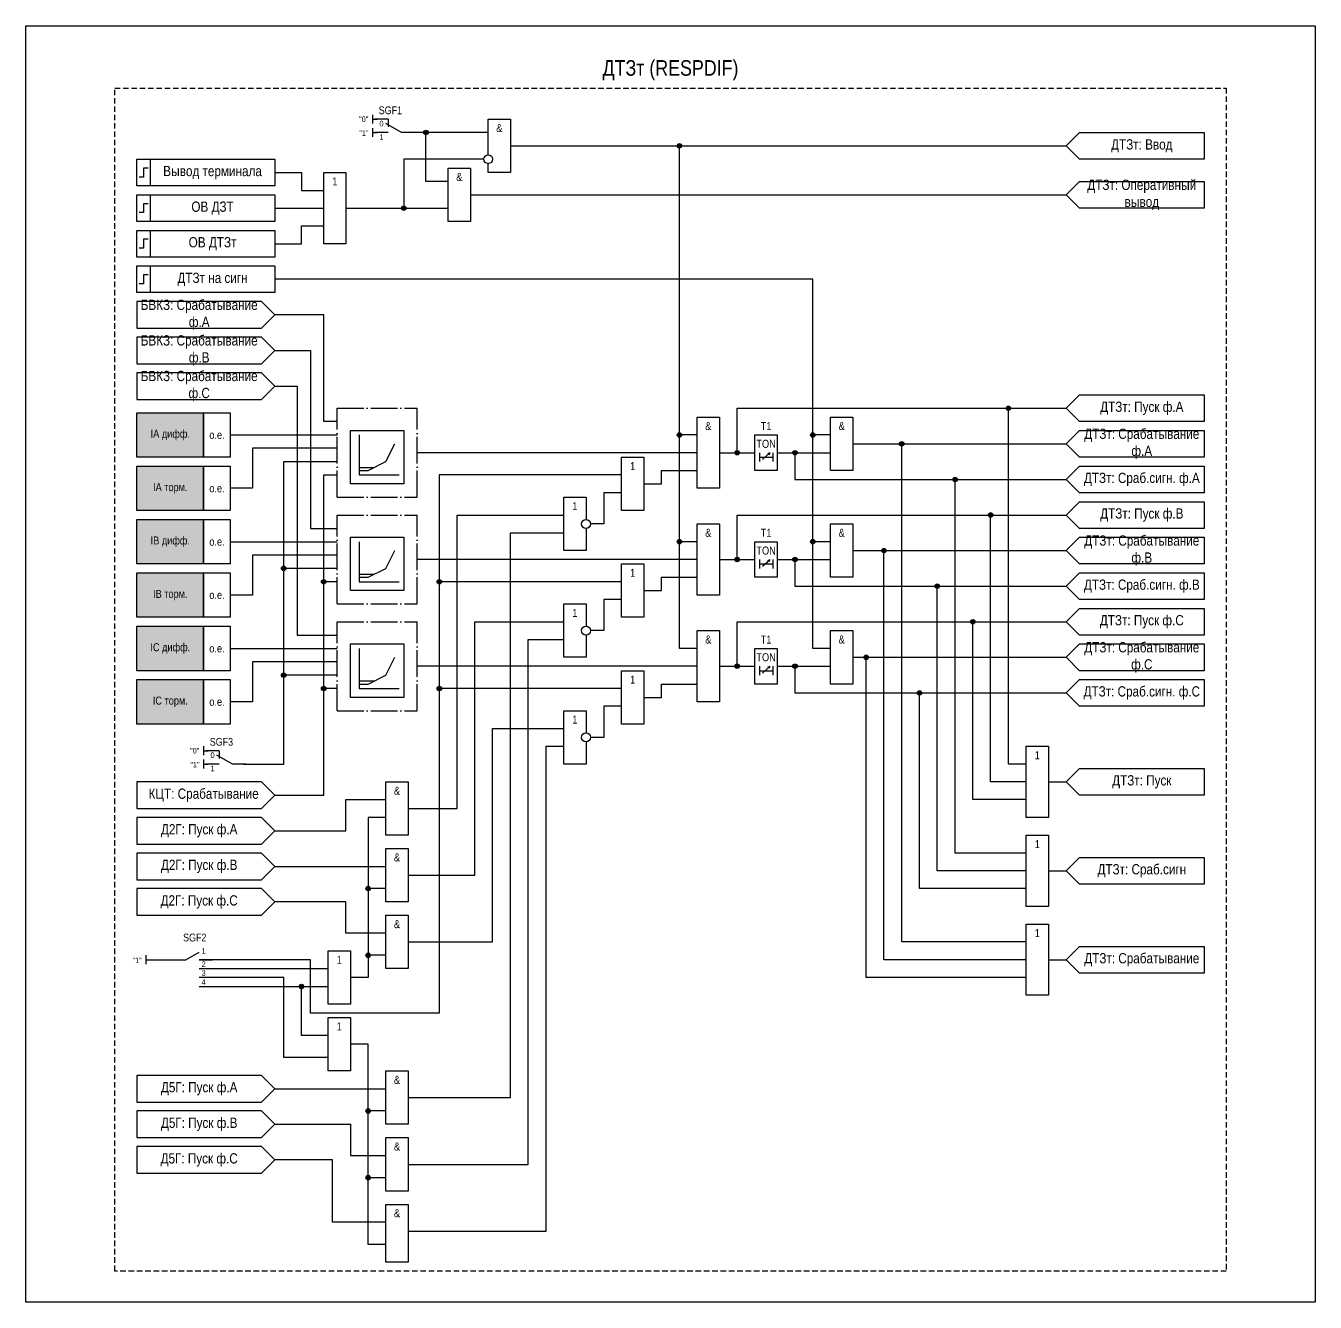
# Model space of a CAD drawing. Header units: millimetres. Extents: x 0 to 3543, y -1008 to 626.
# Drawn here: x 1355 to 1645, y -434 to -147 of the extents above; entities that cross this region are included whole.
import ezdxf
from ezdxf.enums import TextEntityAlignment as Align

# ---------------------------------------------------------------- set-up
doc = ezdxf.new("R2010")
doc.units = ezdxf.units.MM
doc.linetypes.add('ACAD_ISO04W100', pattern=[30, 24, -3, 0, -3])
doc.linetypes.add('штриховая2', pattern=[0.375, 0.25, -0.125])
doc.layers.add('TEXT', color=7, linetype='Continuous', lineweight=25)
doc.layers.add('Основная', color=7, linetype='Continuous')
doc.styles.add('1.8_Gost_RD', font='ARIALN.TTF', dxfattribs={"height": 1.8})
doc.styles.add('2.5_Gost_RD', font='ARIALN.TTF', dxfattribs={"height": 2.5})
doc.styles.add('3.5_Gost_RD', font='ARIALN.TTF', dxfattribs={"height": 3.5})
doc.styles.add('Вывод', font='ARIALN.TTF', dxfattribs={"height": 2.5})
doc.styles.add('Компонент', font='ARIALN.TTF', dxfattribs={"height": 3.5})

# ---------------------------------------------------------------- blocks, each defined once
blk = doc.blocks.new('*U1018')
at = {"layer": 'Основная', "linetype": 'ACAD_ISO04W100', "ltscale": 0.25}
for p, q in [((0, 0), (18, 0)), ((0, -20), (0, 0)), ((18, -20), (18, 0)), ((0, -20), (18, -20))]:
    blk.add_line(p, q, dxfattribs=at)
at = {"layer": 'Основная', "style": 'Компонент'}
blk.add_attdef('ОУ', text='', height=3.5, dxfattribs=at).set_placement((18, 0), align=Align.MIDDLE_CENTER)
blk = doc.blocks.new('Точка')
at = {"ltscale": 100}
h = blk.add_hatch(color=256, dxfattribs=at)
h.dxf.hatch_style = 1
edge = h.paths.add_edge_path()
edge.add_arc((0, 0), 0.5, 0, 360)
blk.add_circle((0, 0), 0.5, dxfattribs=at)
blk = doc.blocks.new('*U956')
at = {"layer": 'Основная', "color": 0}
blk.add_line((0, 0), (6, 3.43), dxfattribs=at)
blk = doc.blocks.new('*U1017')
at = {"layer": 'Основная', "color": 0}
for p, q in [((-9, 0), (-3, 0)), ((3, 0), (9, 0))]:
    blk.add_line(p, q, dxfattribs=at)
at = {"layer": 'Основная', "ltscale": 0.25}
blk.add_blockref('*U956', (-3, 0), dxfattribs=at)
at = {"layer": 'Основная'}
for tag, height, style, p in [('ОУ', 3.5, 'Компонент', (1, 10)), ('В2', 2.5, 'Вывод', (5, 4)), ('В1', 2.5, 'Вывод', (5, -2))]:
    blk.add_attdef(tag, text='', height=height, dxfattribs=dict(at, style=style)).set_placement(p, align=Align.MIDDLE_CENTER)
blk = doc.blocks.new('*U958')
at = {"layer": 'Основная', "ltscale": 0.35}
blk.add_line((6, 6), (6, 2.5), dxfattribs=at)
at = {"layer": 'Основная', "color": 0}
blk.add_line((0, 0), (7, 4), dxfattribs=at)
blk = doc.blocks.new('*U985')
at = {"layer": 'Основная', "color": 0}
for p, q in [((-3, 6), (-9, 6)), ((-3, 0), (-9, 0)), ((9, 0), (3, 0))]:
    blk.add_line(p, q, dxfattribs=at)
at = {"layer": 'Основная', "ltscale": 0.25, "xscale": -1}
blk.add_blockref('*U958', (3, 0), dxfattribs=at)
at = {"layer": 'Основная'}
for tag, height, style, p in [('ОУ', 3.5, 'Компонент', (-2, 10)), ('В1', 2.5, 'Вывод', (-14, 6)), ('В2', 2.5, 'Вывод', (-6, 4)), ('В3', 2.5, 'Вывод', (-6, -2))]:
    blk.add_attdef(tag, text='', height=height, dxfattribs=dict(at, style=style)).set_placement(p, align=Align.MIDDLE_CENTER)

msp = doc.modelspace()

# ---------------------------------------------------------------- hatches: boundary and pattern name
at = {"ltscale": 100, "true_color": 0xf7941d}
h = msp.add_hatch(color=30, dxfattribs=at)
h.dxf.hatch_style = 1
h.paths.add_polyline_path([(1380, -234), (1395, -234), (1395, -244), (1380, -244)])
h = msp.add_hatch(color=30, dxfattribs=at)
h.dxf.hatch_style = 1
h.paths.add_polyline_path([(1380, -246), (1395, -246), (1395, -256), (1380, -256)])
h = msp.add_hatch(color=30, dxfattribs=at)
h.dxf.hatch_style = 1
h.paths.add_polyline_path([(1380, -258), (1395, -258), (1395, -268), (1380, -268)])
h = msp.add_hatch(color=30, dxfattribs=at)
h.dxf.hatch_style = 1
h.paths.add_polyline_path([(1380, -270), (1395, -270), (1395, -280), (1380, -280)])
h = msp.add_hatch(color=30, dxfattribs=at)
h.dxf.hatch_style = 1
h.paths.add_polyline_path([(1380, -282), (1395, -282), (1395, -292), (1380, -292)])
h = msp.add_hatch(color=30, dxfattribs=at)
h.dxf.hatch_style = 1
h.paths.add_polyline_path([(1380, -294), (1395, -294), (1395, -304), (1380, -304)])

# ---------------------------------------------------------------- linework, layer by layer
at = {"ltscale": 100}
for p, q in [((1433, -167), (1433, -169)), ((1433, -168), (1434, -168)), ((1433, -170), (1433, -172)), ((1433, -171), (1434, -171)), ((1411, -188), (1422, -188)), ((1427, -188), (1450, -188)), ((1395, -309), (1395, -311)), ((1395, -310), (1396, -310)), ((1395, -312), (1395, -314)), ((1395, -313), (1396, -313))]:
    msp.add_line(p, q, dxfattribs=at)
at = {"color": 7, "ltscale": 100}
for p, q in [((1520.7027, -244.537), (1522.3736, -243.0511)), ((1522.3736, -243.0511), (1521.8516, -243.2739)), ((1522.3736, -243.0511), (1522.1068, -243.5174)), ((1520.7027, -268.537), (1522.3736, -267.0511)), ((1522.3736, -267.0511), (1521.8516, -267.2739)), ((1522.3736, -267.0511), (1522.1068, -267.5174)), ((1520.7027, -292.537), (1522.3736, -291.0511)), ((1522.3736, -291.0511), (1521.8516, -291.2739)), ((1522.3736, -291.0511), (1522.1068, -291.5174))]:
    msp.add_line(p, q, dxfattribs=at)
at = {"color": 6, "ltscale": 100}
msp.add_lwpolyline([(1355, -147), (1645, -147), (1645, -434), (1355, -434)], close=True, dxfattribs=at)
at = {"ltscale": 100}
for points in [[(1450, -182), (1445, -182), (1445, -171), (1440, -171)], [(1459, -171), (1445, -171)], [(1464, -174), (1588.9999, -174)], [(1506, -239), (1502, -239), (1502, -174)], [(1458, -177), (1440, -177), (1440, -188)], [(1411, -180), (1417, -180), (1417, -184), (1422, -184)], [(1450, -182), (1445, -182)], [(1455, -185), (1588.9999, -185)], [(1411, -196), (1417, -196), (1417, -192), (1422, -192)], [(1536, -239), (1532, -239), (1532, -204), (1411, -204)], [(1425, -236), (1422, -236), (1422, -212), (1410.9999, -212)], [(1410.9999, -220), (1419, -220), (1419, -260), (1425, -260)], [(1410.9999, -228), (1416, -228), (1416, -284), (1425, -284)], [(1515, -243), (1515, -233), (1589, -233)], [(1580, -313), (1576, -313), (1576, -233)], [(1430, -239), (1430, -248)], [(1506, -263), (1502, -263), (1502, -239)], [(1536, -263), (1532, -263), (1532, -239)], [(1425, -242), (1406, -242), (1406, -251), (1401, -251)], [(1430, -247), (1432, -247), (1436, -245), (1438, -241)], [(1506, -243), (1443, -243)], [(1520, -243), (1520, -245)], [(1523, -243), (1523, -245)], [(1524, -243), (1536, -243)], [(1528, -243), (1528, -249), (1589, -249)], [(1541, -241), (1589, -241)], [(1580, -353), (1552, -353), (1552, -241)], [(1404, -313), (1413, -313), (1413, -245), (1425, -245)], [(1430, -246.3064), (1433.3873, -246.3064)], [(1520, -244), (1523, -244)], [(1489, -248), (1448, -248), (1448, -369), (1419, -369), (1419, -357), (1394, -357)], [(1410.9999, -320), (1422, -320), (1422, -248), (1425, -248)], [(1430, -248), (1439, -248)], [(1494, -250), (1498, -250), (1498, -247), (1506, -247)], [(1580, -333), (1564, -333), (1564, -249)], [(1489, -252), (1485, -252), (1485, -259), (1482, -259)], [(1441, -323), (1452, -323), (1452, -257), (1476, -257)], [(1515, -267), (1515, -257), (1589, -257)], [(1580, -317), (1572, -317), (1572, -257)], [(1441, -388), (1464, -388), (1464, -261), (1476, -261)], [(1430, -263), (1430, -272)], [(1506, -287), (1502, -287), (1502, -263)], [(1536, -287), (1532, -287), (1532, -263)], [(1425, -266), (1406, -266), (1406, -275), (1401, -275)], [(1430, -271), (1432, -271), (1436, -269), (1438, -265)], [(1541, -265), (1589, -265)], [(1580, -357), (1548, -357), (1548, -265)], [(1425, -269), (1413, -269)], [(1506, -267), (1443, -267)], [(1520, -267), (1520, -269)], [(1520, -268), (1523, -268)], [(1523, -267), (1523, -269)], [(1524, -267), (1536, -267)], [(1528, -267), (1528, -273), (1589, -273)], [(1425, -272), (1422, -272)], [(1430, -270.3064), (1433.3873, -270.3064)], [(1430, -272), (1439, -272)], [(1489, -272), (1448, -272)], [(1494, -274), (1498, -274), (1498, -271), (1506, -271)], [(1580, -337), (1560, -337), (1560, -273)], [(1489, -276), (1485, -276), (1485, -283), (1482, -283)], [(1441, -338), (1456, -338), (1456, -281), (1476, -281)], [(1515, -291), (1515, -281), (1589, -281)], [(1580, -321), (1568, -321), (1568, -281)], [(1430, -287), (1430, -296)], [(1441, -403), (1468, -403), (1468, -285), (1476, -285)], [(1425, -290), (1406, -290), (1406, -299), (1401, -299)], [(1430, -295), (1432, -295), (1436, -293), (1438, -289)], [(1541, -289), (1589, -289)], [(1580, -361), (1544, -361), (1544, -289)], [(1506, -291), (1443, -291)], [(1520, -291), (1520, -293)], [(1520, -292), (1523, -292)], [(1523, -291), (1523, -293)], [(1524, -291), (1536, -291)], [(1528, -291), (1528, -297), (1589, -297)], [(1425, -293), (1413, -293)], [(1430, -294.3064), (1433.3873, -294.3064)], [(1494, -298), (1498, -298), (1498, -295), (1506, -295)], [(1425, -296), (1422, -296)], [(1430, -296), (1439, -296)], [(1489, -296), (1448, -296)], [(1580, -341), (1556, -341), (1556, -297)], [(1489, -300), (1485, -300), (1485, -307), (1482, -307)], [(1441, -353), (1460, -353), (1460, -305), (1476, -305)], [(1441, -418), (1472, -418), (1472, -309), (1476, -309)], [(1585, -317), (1589, -317)], [(1410.9999, -328), (1427, -328), (1427, -321), (1436, -321)], [(1436, -325), (1432, -325), (1432, -361), (1428, -361)], [(1410.9999, -336), (1436, -336)], [(1585, -337), (1589, -337)], [(1436, -341), (1432, -341)], [(1436, -351), (1427, -351), (1427, -344), (1410.9999, -344)], [(1436, -356), (1432, -356)], [(1382, -357), (1391, -357)], [(1394, -359), (1423, -359)], [(1585, -357), (1589, -357)], [(1423, -379), (1413, -379), (1413, -361), (1394, -361)], [(1394, -363), (1423, -363)], [(1423, -374), (1417, -374), (1417, -363)], [(1436, -421), (1432, -421), (1432, -376), (1428, -376)], [(1410.9999, -386), (1436, -386)], [(1436, -391), (1432, -391)], [(1410.9999, -394), (1428, -394), (1428, -401), (1436, -401)], [(1436, -416), (1424, -416), (1424, -402), (1410.9999, -402)], [(1436, -406), (1432, -406)], [(1436, -421), (1432, -421)]]:
    msp.add_lwpolyline(points, dxfattribs=at)
for points in [[(1380, -177), (1383, -177), (1383, -183), (1380, -183)], [(1380, -177), (1411, -177), (1411, -183), (1380, -183)], [(1422, -180), (1427, -180), (1427, -196), (1422, -196)], [(1380, -185), (1383, -185), (1383, -191), (1380, -191)], [(1380, -185), (1411, -185), (1411, -191), (1380, -191)], [(1380, -193), (1383, -193), (1383, -199), (1380, -199)], [(1380, -193), (1411, -193), (1411, -199), (1380, -199)], [(1380, -234), (1395, -234), (1395, -244), (1380, -244)], [(1395, -234), (1401, -234), (1401, -244), (1395, -244)], [(1506, -235), (1511, -235), (1511, -251), (1506, -251)], [(1519, -239), (1524, -239), (1524, -247), (1519, -247)], [(1380, -246), (1395, -246), (1395, -256), (1380, -256)], [(1395, -246), (1401, -246), (1401, -256), (1395, -256)], [(1380, -258), (1395, -258), (1395, -268), (1380, -268)], [(1395, -258), (1401, -258), (1401, -268), (1395, -268)], [(1506, -259), (1511, -259), (1511, -275), (1506, -275)], [(1519, -263), (1524, -263), (1524, -271), (1519, -271)], [(1380, -270), (1395, -270), (1395, -280), (1380, -280)], [(1395, -270), (1401, -270), (1401, -280), (1395, -280)], [(1380, -282), (1395, -282), (1395, -292), (1380, -292)], [(1395, -282), (1401, -282), (1401, -292), (1395, -292)], [(1506, -283), (1511, -283), (1511, -299), (1506, -299)], [(1519, -287), (1524, -287), (1524, -295), (1519, -295)], [(1380, -294), (1395, -294), (1395, -304), (1380, -304)], [(1395, -294), (1401, -294), (1401, -304), (1395, -304)], [(1580, -309), (1585, -309), (1585, -325), (1580, -325)], [(1580, -329), (1585, -329), (1585, -345), (1580, -345)], [(1580, -349), (1585, -349), (1585, -365), (1580, -365)]]:
    msp.add_lwpolyline(points, close=True, dxfattribs=at)
at = {"lineweight": 30, "ltscale": 100}
for points in [[(1382.5, -179), (1381.5, -179), (1381.5, -181), (1380.5, -181)], [(1382.5, -187), (1381.5, -187), (1381.5, -189), (1380.5, -189)], [(1382.5, -195), (1381.5, -195), (1381.5, -197), (1380.5, -197)]]:
    msp.add_lwpolyline(points, dxfattribs=at)
at = {"layer": 'Основная', "color": 7, "ltscale": 100}
for p, q in [((1401, -239), (1425, -239)), ((1401, -263), (1425, -263)), ((1401, -287), (1425, -287))]:
    msp.add_line(p, q, dxfattribs=at)
at = {"layer": 'Основная', "ltscale": 100}
for p, q in [((1428, -239.5), (1428, -238)), ((1428, -238), (1440, -238)), ((1428, -247), (1428, -239)), ((1440, -238), (1440, -244)), ((1440, -244), (1440, -250)), ((1428, -250), (1428, -247)), ((1440, -250), (1428, -250)), ((1428, -263.5), (1428, -262)), ((1428, -262), (1440, -262)), ((1428, -271), (1428, -263)), ((1440, -262), (1440, -268)), ((1440, -268), (1440, -274)), ((1428, -274), (1428, -271)), ((1440, -274), (1428, -274)), ((1428, -287.5), (1428, -286)), ((1428, -286), (1440, -286)), ((1428, -295), (1428, -287)), ((1440, -286), (1440, -292)), ((1440, -292), (1440, -298)), ((1428, -298), (1428, -295)), ((1440, -298), (1428, -298)), ((1382, -356), (1382, -358))]:
    msp.add_line(p, q, dxfattribs=at)
at = {"layer": 'Основная', "linetype": 'штриховая2', "ltscale": 5}
msp.add_lwpolyline([(1375, -161), (1625, -161), (1625, -427), (1375, -427)], close=True, dxfattribs=at)
at = {"layer": 'Основная', "ltscale": 100}
for points in [[(1459, -176), (1459, -168), (1464, -168), (1464, -180), (1459, -180), (1459, -178)], [(1511, -243), (1519, -243), (1519, -243), (1519, -243)], [(1481, -260), (1481, -265), (1476, -265), (1476, -253), (1481, -253), (1481, -258)], [(1511, -267), (1519, -267), (1519, -267), (1519, -267)], [(1481, -284), (1481, -289), (1476, -289), (1476, -277), (1481, -277), (1481, -282)], [(1511, -291), (1519, -291), (1519, -291), (1519, -291)], [(1481, -308), (1481, -313), (1476, -313), (1476, -301), (1481, -301), (1481, -306)]]:
    msp.add_lwpolyline(points, dxfattribs=at)
for points in [[(1619.9999, -171), (1619.9999, -177), (1591.9999, -177), (1588.9999, -174), (1591.9999, -171)], [(1450, -179), (1455, -179), (1455, -191), (1450, -191)], [(1619.9999, -182), (1619.9999, -188), (1591.9999, -188), (1588.9999, -185), (1591.9999, -182)], [(1380, -201), (1383, -201), (1383, -207), (1380, -207)], [(1380, -201), (1411, -201), (1411, -207), (1380, -207)], [(1379.9999, -209), (1379.9999, -215), (1407.9999, -215), (1410.9999, -212), (1407.9999, -209)], [(1379.9999, -217), (1379.9999, -223), (1407.9999, -223), (1410.9999, -220), (1407.9999, -217)], [(1379.9999, -225), (1379.9999, -231), (1407.9999, -231), (1410.9999, -228), (1407.9999, -225)], [(1620, -230), (1620, -236), (1592, -236), (1589, -233), (1592, -230)], [(1536, -235), (1541, -235), (1541, -247), (1536, -247)], [(1620, -238), (1620, -244), (1592, -244), (1589, -241), (1592, -238)], [(1489, -244), (1494, -244), (1494, -256), (1489, -256)], [(1620, -246), (1620, -252), (1592, -252), (1589, -249), (1592, -246)], [(1620, -254), (1620, -260), (1592, -260), (1589, -257), (1592, -254)], [(1536, -259), (1541, -259), (1541, -271), (1536, -271)], [(1620, -262), (1620, -268), (1592, -268), (1589, -265), (1592, -262)], [(1489, -268), (1494, -268), (1494, -280), (1489, -280)], [(1620, -270), (1620, -276), (1592, -276), (1589, -273), (1592, -270)], [(1620, -278), (1620, -284), (1592, -284), (1589, -281), (1592, -278)], [(1536, -283), (1541, -283), (1541, -295), (1536, -295)], [(1620, -286), (1620, -292), (1592, -292), (1589, -289), (1592, -286)], [(1489, -292), (1494, -292), (1494, -304), (1489, -304)], [(1620, -294), (1620, -300), (1592, -300), (1589, -297), (1592, -294)], [(1620, -314), (1620, -320), (1592, -320), (1589, -317), (1592, -314)], [(1379.9999, -317), (1379.9999, -323), (1407.9999, -323), (1410.9999, -320), (1407.9999, -317)], [(1436, -317), (1441, -317), (1441, -329), (1436, -329)], [(1379.9999, -325), (1379.9999, -331), (1407.9999, -331), (1410.9999, -328), (1407.9999, -325)], [(1379.9999, -333), (1379.9999, -339), (1407.9999, -339), (1410.9999, -336), (1407.9999, -333)], [(1436, -332), (1441, -332), (1441, -344), (1436, -344)], [(1620, -334), (1620, -340), (1592, -340), (1589, -337), (1592, -334)], [(1379.9999, -341), (1379.9999, -347), (1407.9999, -347), (1410.9999, -344), (1407.9999, -341)], [(1436, -347), (1441, -347), (1441, -359), (1436, -359)], [(1423, -355), (1428, -355), (1428, -367), (1423, -367)], [(1620, -354), (1620, -360), (1592, -360), (1589, -357), (1592, -354)], [(1423, -370), (1428, -370), (1428, -382), (1423, -382)], [(1436, -382), (1441, -382), (1441, -394), (1436, -394)], [(1379.9999, -383), (1379.9999, -389), (1407.9999, -389), (1410.9999, -386), (1407.9999, -383)], [(1379.9999, -391), (1379.9999, -397), (1407.9999, -397), (1410.9999, -394), (1407.9999, -391)], [(1436, -397), (1441, -397), (1441, -409), (1436, -409)], [(1379.9999, -399), (1379.9999, -405), (1407.9999, -405), (1410.9999, -402), (1407.9999, -399)], [(1436, -412), (1441, -412), (1441, -425), (1436, -425)]]:
    msp.add_lwpolyline(points, close=True, dxfattribs=at)
at = {"layer": 'Основная', "lineweight": 30, "ltscale": 100}
msp.add_lwpolyline([(1382.5, -203), (1381.5, -203), (1381.5, -205), (1380.5, -205)], dxfattribs=at)
at = {"layer": 'Основная', "ltscale": 100}
for centre in [(1459, -177), (1481, -259), (1481, -283), (1481, -307)]:
    msp.add_circle(centre, 1, dxfattribs=at)

# ---------------------------------------------------------------- block references
at = {"color": 3, "ltscale": 0.25, "xscale": 0.5, "yscale": 0.5, "zscale": 0.5}
msp.add_blockref('*U1017', (1392.5, -357), dxfattribs=at).add_auto_attribs({'ОУ': 'SGF2', 'В1': '2', 'В2': '1'})
at = {"layer": 'Основная', "ltscale": 0.25, "xscale": 0.5, "yscale": 0.5, "zscale": 0.5}
for p, values in [((1438, -171), {'ОУ': 'SGF1', 'В1': '"0"', 'В2': '0', 'В3': '1'}), ((1400, -313), {'ОУ': 'SGF3', 'В1': '"0"', 'В2': '0', 'В3': '1'})]:
    msp.add_blockref('*U985', p, dxfattribs=at).add_auto_attribs(values)
at = {"layer": 'Основная', "ltscale": 100}
for p in [(1445, -171), (1502, -174), (1440, -188), (1576, -233), (1502, -239), (1532, -239), (1552, -241), (1515, -243), (1528, -243), (1564, -249), (1572, -257), (1502, -263), (1532, -263), (1515, -267), (1528, -267), (1548, -265), (1413, -269), (1422, -272), (1448, -272), (1560, -273), (1568, -281), (1544, -289), (1413, -293), (1515, -291), (1528, -291), (1422, -296), (1448, -296), (1556, -297), (1432, -341), (1432, -356), (1417, -363), (1432, -391), (1432, -406)]:
    msp.add_blockref('Точка', p, dxfattribs=at)
at = {"layer": 'Основная', "ltscale": 0.25}
for p in [(1425, -233), (1425, -257), (1425, -281)]:
    msp.add_blockref('*U1018', p, dxfattribs=at)

# ---------------------------------------------------------------- texts
at = {"color": 30, "ltscale": 100, "insert": (1500, -157), "char_height": 3.5, "width": 250, "attachment_point": 5, "style": '3.5_Gost_RD'}
msp.add_mtext('\\pt108.5;ДТЗт (RESPDIF)', dxfattribs=at)
at = {"ltscale": 100, "char_height": 1.25, "attachment_point": 1, "style": '3.5_Gost_RD'}
for insert in [(1430, -170.5038), (1392, -312.5038)]:
    msp.add_mtext_dynamic_manual_height_columns('"1"', width=2, gutter_width=17.5, heights=[0], dxfattribs=dict(at, insert=insert))
at = {"ltscale": 100, "attachment_point": 5}
for s, insert, char_height, width, style in [('Вывод терминала', (1397, -180), 2.3, 28, '2.5_Gost_RD'), ('1', (1424.5, -182), 1.8, 5, '2.5_Gost_RD'), ('IA дифф.', (1387.5, -239), 1.8, 15, '1.8_Gost_RD'), ('T1', (1521.5, -237), 1.8, 5, '2.5_Gost_RD'), ('о.е.', (1398, -239), 1.8, 6, '1.8_Gost_RD'), ('TON', (1521.5, -241), 1.8, 5, '2.5_Gost_RD'), ('IA торм.', (1387.5, -251), 1.8, 15, '1.8_Gost_RD'), ('о.е.', (1398, -251), 1.8, 6, '1.8_Gost_RD'), ('T1', (1521.5, -261), 1.8, 5, '2.5_Gost_RD'), ('IB дифф.', (1387.5, -263), 1.8, 15, '1.8_Gost_RD'), ('о.е.', (1398, -263), 1.8, 6, '1.8_Gost_RD'), ('TON', (1521.5, -265), 1.8, 5, '2.5_Gost_RD'), ('IB торм.', (1387.5, -275), 1.8, 15, '1.8_Gost_RD'), ('о.е.', (1398, -275), 1.8, 6, '1.8_Gost_RD'), ('T1', (1521.5, -285), 1.8, 5, '2.5_Gost_RD'), ('IC дифф.', (1387.5, -287), 1.8, 15, '1.8_Gost_RD'), ('о.е.', (1398, -287), 1.8, 6, '1.8_Gost_RD'), ('TON', (1521.5, -289), 1.8, 5, '2.5_Gost_RD'), ('IC торм.', (1387.5, -299), 1.8, 15, '1.8_Gost_RD'), ('о.е.', (1398, -299), 1.8, 6, '1.8_Gost_RD')]:
    msp.add_mtext(s, dxfattribs=dict(at, insert=insert, char_height=char_height, width=width, style=style))
at = {"layer": 'TEXT', "color": 0, "ltscale": 100, "insert": (1397, -188), "char_height": 2.3, "width": 28, "attachment_point": 5, "style": '2.5_Gost_RD'}
msp.add_mtext('{\\C256;ОВ ДЗТ}', dxfattribs=at)
at = {"layer": 'TEXT', "ltscale": 100, "char_height": 1.25, "width": 2, "attachment_point": 5, "style": '2.5_Gost_RD'}
for s, insert in [('3', (1395, -360)), ('4', (1395, -362))]:
    msp.add_mtext(s, dxfattribs=dict(at, insert=insert))
at = {"layer": 'Основная', "ltscale": 100, "attachment_point": 5, "style": '2.5_Gost_RD'}
for s, insert, char_height, width in [('&', (1461.5, -170), 1.8, 5), ('ДТЗт: Ввод', (1606, -174), 2.3, 28), ('&', (1452.5, -181), 1.8, 5), ('ДТЗт на сигн', (1397, -204), 2.3, 28), ('&', (1508.5, -237), 1.8, 5), ('&', (1538.5, -237), 1.8, 5), ('1', (1491.5, -246), 1.8, 5), ('ДТЗт: Сраб.сигн. ф.А', (1606, -249), 2.3, 28), ('1', (1478.5, -255), 1.8, 5), ('&', (1508.5, -261), 1.8, 5), ('&', (1538.5, -261), 1.8, 5), ('1', (1491.5, -270), 1.8, 5), ('ДТЗт: Сраб.сигн. ф.В', (1606, -273), 2.3, 28), ('1', (1478.5, -279), 1.8, 5), ('&', (1508.5, -285), 1.8, 5), ('&', (1538.5, -285), 1.8, 5), ('1', (1491.5, -294), 1.8, 5), ('ДТЗт: Сраб.сигн. ф.С', (1606, -297), 2.3, 28), ('1', (1478.5, -303), 1.8, 5), ('1', (1582.5, -311), 1.8, 5), ('&', (1438.5, -319), 1.8, 5), ('1', (1582.5, -331), 1.8, 5), ('&', (1438.5, -334), 1.8, 5), ('ДТЗт: Сраб.сигн', (1606, -337), 2.3, 28), ('&', (1438.5, -349), 1.8, 5), ('1', (1582.5, -351), 1.8, 5), ('1', (1425.5, -357), 1.8, 5), ('1', (1425.5, -372), 1.8, 5), ('&', (1438.5, -384), 1.8, 5), ('&', (1438.5, -399), 1.8, 5), ('&', (1438.5, -414), 1.8, 5)]:
    msp.add_mtext(s, dxfattribs=dict(at, insert=insert, char_height=char_height, width=width))
at = {"layer": 'Основная', "color": 0, "ltscale": 100, "char_height": 2.3, "attachment_point": 5, "style": '2.5_Gost_RD'}
for s, insert, width in [('{\\C256;ДТЗт: Оперативный вывод}', (1606.0001, -185), 28), ('{\\C256;ОВ ДТЗт}', (1397, -196), 28), ('{\\C256;БВКЗ: Срабатывание ф.А}', (1394, -212), 28), ('{\\C256;БВКЗ: Срабатывание ф.В}', (1394, -220), 28), ('{\\C256;БВКЗ: Срабатывание ф.С}', (1394, -228), 28), ('{\\C256;ДТЗт: Пуск ф.А}', (1606.0001, -233), 28), ('{\\C256;ДТЗт: Срабатывание ф.А}', (1606.0001, -241), 28), ('{\\C256;ДТЗт: Пуск ф.В}', (1606.0001, -257), 28), ('{\\C256;ДТЗт: Срабатывание ф.В}', (1606.0001, -265), 28), ('{\\C256;ДТЗт: Пуск ф.С}', (1606.0001, -281), 28), ('{\\C256;ДТЗт: Срабатывание ф.С}', (1606.0001, -289), 28), ('{\\C256;ДТЗт: Пуск}', (1606.0001, -317), 28), ('{\\C256;КЦТ: Срабатывание}', (1395, -320), 26.50833), ('{\\C256;Д2Г: Пуск ф.А}', (1394, -328), 28), ('{\\C256;Д2Г: Пуск ф.B}', (1394, -336), 28), ('{\\C256;Д2Г: Пуск ф.C}', (1394, -344), 28), ('{\\C256;ДТЗт: Срабатывание}', (1606.0001, -357), 28), ('{\\C256;Д5Г: Пуск ф.А}', (1394, -386), 28), ('{\\C256;Д5Г: Пуск ф.B}', (1394, -394), 28), ('{\\C256;Д5Г: Пуск ф.C}', (1394, -402), 28)]:
    msp.add_mtext(s, dxfattribs=dict(at, insert=insert, width=width))
at = {"layer": 'Основная', "ltscale": 100, "insert": (1379, -356.5038), "char_height": 1.25, "attachment_point": 1, "style": '3.5_Gost_RD'}
msp.add_mtext_dynamic_manual_height_columns('"1"', width=2, gutter_width=17.5, heights=[0], dxfattribs=at)

doc.saveas('drawing.dxf')
